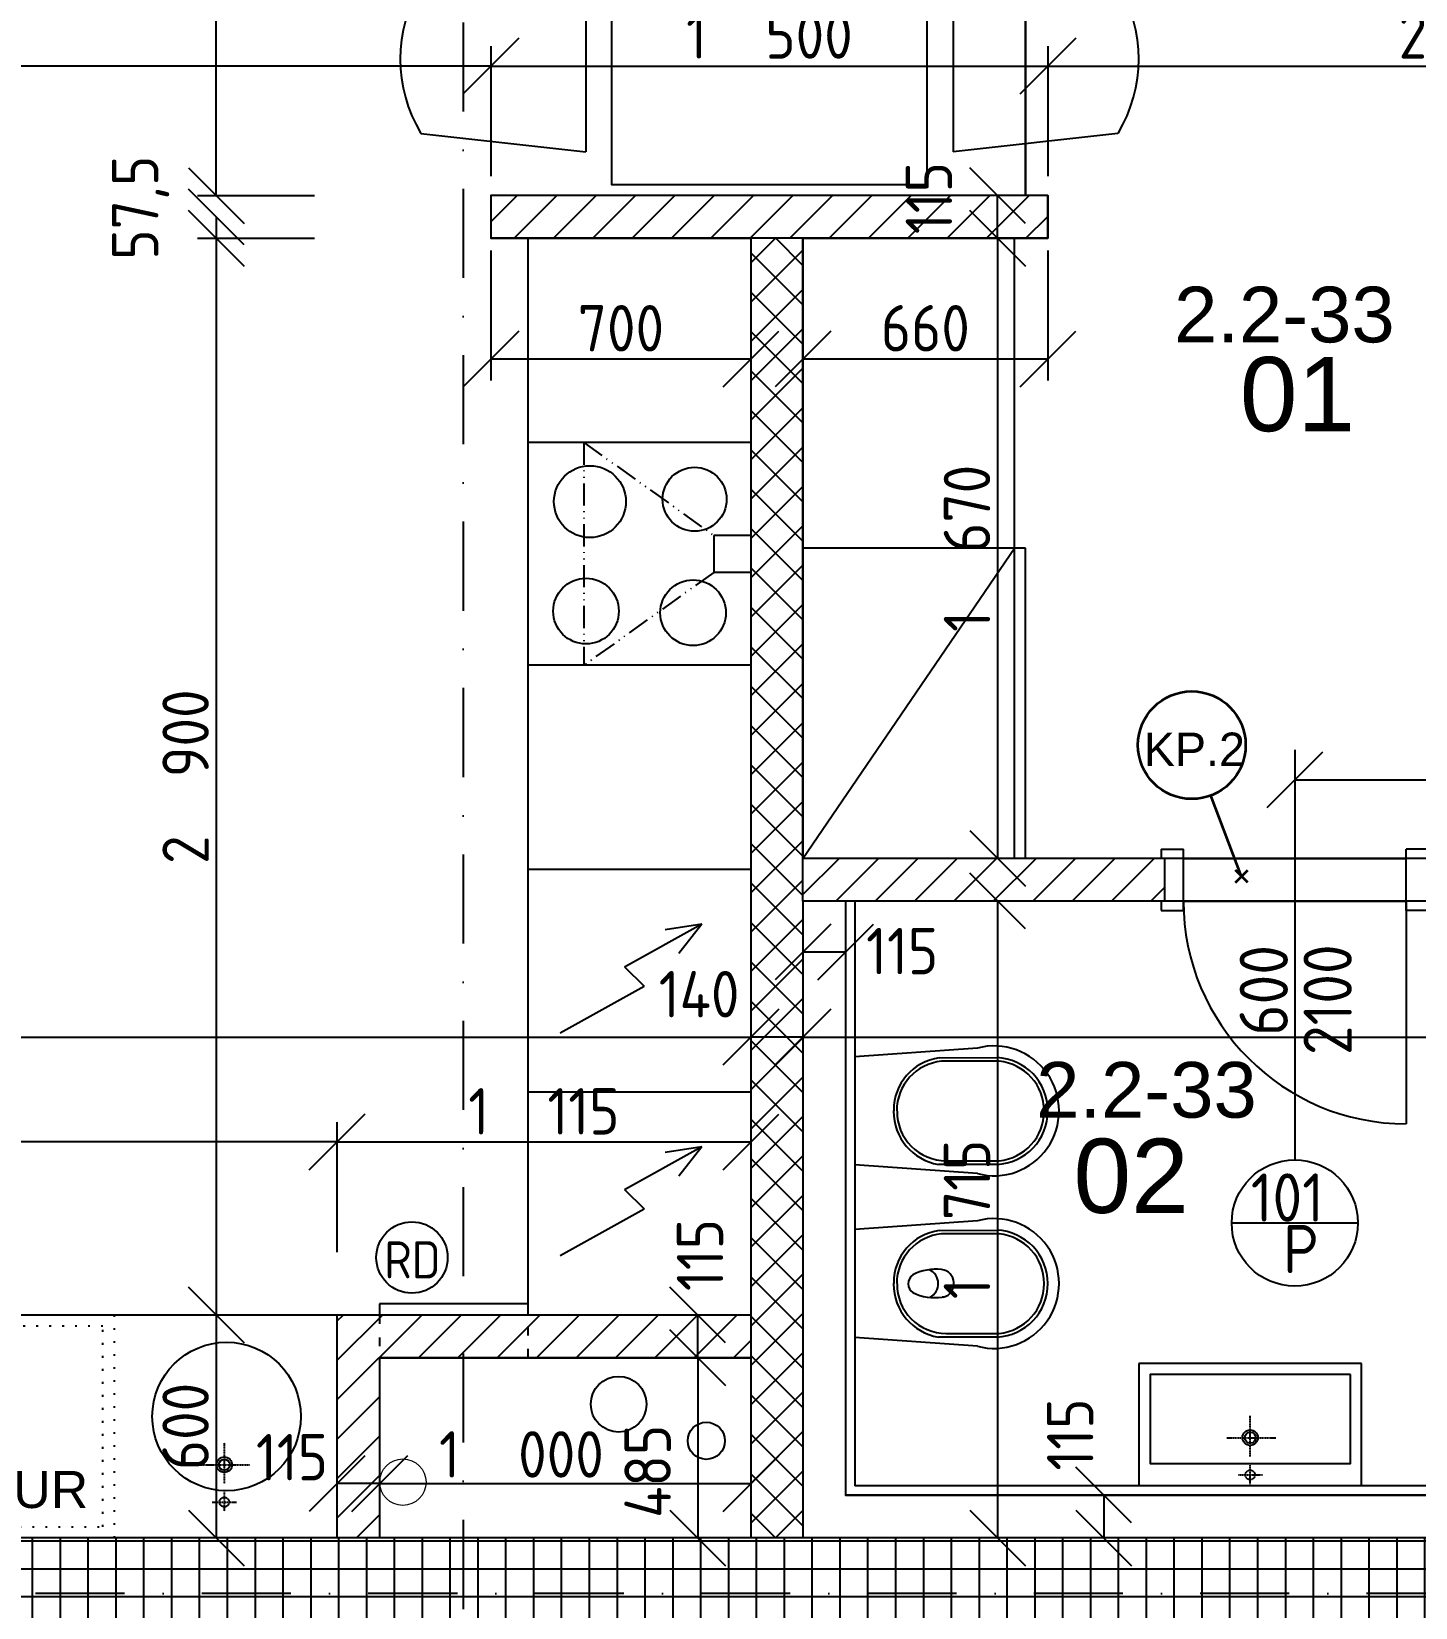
# Model space of a CAD drawing. Extents: x 4511820 to 5180432, y -1526536 to -944957.
# Drawn here: x 4984274 to 4988001, y -1245072 to -1240827 of the extents above; entities that cross this region are included whole.
import ezdxf

# ---------------------------------------------------------------- set-up
doc = ezdxf.new("R2010")
doc.units = 0
doc.header["$MEASUREMENT"] = 0
for name, pattern in [('ACAD_ISO03W100', [30, 12, -18]), ('ACAD_ISO07W100', [3.5, 0.5, -3]), ('ACAD_ISO12W100', [22, 12, -3, 0.5, -3, 0.5, -3]), ('BODKOCIARKOVANA_3', [5.6, 3, -1.3, 0, -1.3]), ('DASHED', [0.75, 0.5, -0.25])]:
    doc.linetypes.add(name, pattern=pattern)
doc.layers.get('0').update_dxf_attribs({"linetype": 'CONTINUOUS'})
doc.layers.get('Defpoints').update_dxf_attribs({"color": 61, "linetype": 'CONTINUOUS'})
for name, color, linetype in [('DVERE', 45, 'CONTINUOUS'), ('KÓTY', 4, 'CONTINUOUS'), ('MÚRY', 1, 'CONTINUOUS'), ('osi', 253, 'CONTINUOUS'), ('Plochy', 41, 'CONTINUOUS'), ('POPIS', 7, 'CONTINUOUS'), ('TENKÁ', 7, 'CONTINUOUS'), ('tzb', 153, 'CONTINUOUS'), ('ZARIADENIE', 47, 'CONTINUOUS'), ('ZARIADENIE1', 145, 'CONTINUOUS'), ('ZARIADOVACIE', 144, 'CONTINUOUS'), ('zz-vetr', 52, 'CONTINUOUS'), ('ŠRAFY', 82, 'CONTINUOUS')]:
    doc.layers.add(name, color=color, linetype=linetype)
doc.layers.add('preklady', color=74, linetype='CONTINUOUS', lineweight=35)
doc.layers.add('zz-kanal-splaskova', color=37, linetype='CONTINUOUS', lineweight=18)
doc.styles.add('ARIAL', font='arial.ttf')
doc.styles.add('STYLE1', font='isocp.shx')
doc.dimstyles.new('STANDARD-50', dxfattribs={"dimtxt": 125, "dimasz": 150, "dimexe": 10, "dimexo": 200, "dimgap": 20, "dimtad": 1, "dimdsep": 46, "dimlunit": 6, "dimtxsty": 'STYLE1', "dimblk1": 'OBLIQUE', "dimblk2": 'OBLIQUE', "dimsah": 1, "dimcen": 2.5, "dimse1": 1, "dimse2": 1, "dimadec": 0, "dimazin": 0, "dimtfac": 1, "dimtmove": 1, "dimatfit": 3, "dimldrblk": 'OBLIQUE', "dimfxl": 1, "dimtolj": 1, "dimtzin": 0, "dimarcsym": 0})
pattern_1 = [(45, (515270.5, 214751.965), (-53.0330086, 53.0330086), [])]

# ---------------------------------------------------------------- blocks, each defined once
blk = doc.blocks.new('JED STOL140-85')
at = {"layer": 'ZARIADENIE'}
for p, q in [((4444962.8, -1326820.6), (4444912.8, -1327264.7)), ((4445362.8, -1326820.6), (4445412.8, -1327264.7)), ((4445653.3, -1326820.6), (4445603.3, -1327264.7)), ((4446053.3, -1326820.6), (4446103.3, -1327264.7)), ((4445412.8, -1327264.7), (4444912.8, -1327264.7)), ((4445603.3, -1327264.7), (4446103.3, -1327264.7)), ((4444962.8, -1328698.1), (4444912.8, -1328253.9)), ((4445412.8, -1328253.9), (4444912.8, -1328253.9)), ((4445362.8, -1328698.1), (4445412.8, -1328253.9)), ((4445653.3, -1328698.1), (4445603.3, -1328253.9)), ((4445603.3, -1328253.9), (4446103.3, -1328253.9)), ((4446053.3, -1328698.1), (4446103.3, -1328253.9))]:
    blk.add_line(p, q, dxfattribs=at)
blk.add_lwpolyline([(4446225.2, -1327334.3), (4444825.2, -1327334.3), (4444825.2, -1328184.3), (4446225.2, -1328184.3)], close=True, dxfattribs=at)
for centre, start, end in [((4445162.8, -1327150.6), 58.7834, 121.2166), ((4445853.3, -1327150.6), 58.7834, 121.2166), ((4445162.8, -1328368.1), 238.7834, 301.2166), ((4445853.3, -1328368.1), 238.7834, 301.2166)]:
    blk.add_arc(centre, 385.9, start, end, dxfattribs=at)
blk = doc.blocks.new('_OBLIQUE')
at = {"color": 0, "linetype": 'ByBlock'}
blk.add_line((-0.5, -0.5), (0.5, 0.5), dxfattribs=at)
blk = doc.blocks.new('*D30707')
at = {"layer": 'Defpoints', "color": 0}
for p in [(4985511, -1241326.7), (4984771, -1241384.2), (4985511, -1241384.2)]:
    blk.add_point(p, dxfattribs=at)
at = {"layer": 'KÓTY', "color": 0, "lineweight": -2}
blk.add_line((4984771, -1241326.7), (4984771, -1241384.2), dxfattribs=at)
at = {"layer": 'KÓTY', "color": 0, "linetype": 'ByBlock', "lineweight": -2, "xscale": 150, "yscale": 150, "zscale": 150}
for p, rotation in [((4984771, -1241326.7), 90), ((4984771, -1241384.2), 270)]:
    blk.add_blockref('_OBLIQUE', p, dxfattribs=dict(at, rotation=rotation))
at = {"layer": 'KÓTY', "color": 0, "insert": (4984567.2, -1241301.9), "char_height": 125, "attachment_point": 5, "rotation": 90, "style": 'STYLE1'}
blk.add_mtext('\\A1;57,5', dxfattribs=at)
blk = doc.blocks.new('*D30708')
at = {"layer": 'Defpoints', "color": 0}
for p in [(4985511, -1241384.2), (4984771, -1244284.2), (4985096, -1244284.2)]:
    blk.add_point(p, dxfattribs=at)
at = {"layer": 'KÓTY', "color": 0, "lineweight": -2}
blk.add_line((4984771, -1241384.2), (4984771, -1244284.2), dxfattribs=at)
at = {"layer": 'KÓTY', "color": 0, "linetype": 'ByBlock', "lineweight": -2, "xscale": 150, "yscale": 150, "zscale": 150}
for p, rotation in [((4984771, -1241384.2), 90), ((4984771, -1244284.2), 270)]:
    blk.add_blockref('_OBLIQUE', p, dxfattribs=dict(at, rotation=rotation))
at = {"layer": 'KÓTY', "color": 0, "insert": (4984688.5, -1242834.2), "char_height": 125, "attachment_point": 5, "rotation": 90, "style": 'STYLE1'}
blk.add_mtext('\\A1;2ﾠ900', dxfattribs=at)
blk = doc.blocks.new('*D30709')
at = {"layer": 'Defpoints', "color": 0}
for p in [(4985096, -1244284.2), (4984771, -1244884.2), (4985054, -1244884.2)]:
    blk.add_point(p, dxfattribs=at)
at = {"layer": 'KÓTY', "color": 0, "lineweight": -2}
blk.add_line((4984771, -1244284.2), (4984771, -1244884.2), dxfattribs=at)
at = {"layer": 'KÓTY', "color": 0, "linetype": 'ByBlock', "lineweight": -2, "xscale": 150, "yscale": 150, "zscale": 150}
for p, rotation in [((4984771, -1244284.2), 90), ((4984771, -1244884.2), 270)]:
    blk.add_blockref('_OBLIQUE', p, dxfattribs=dict(at, rotation=rotation))
at = {"layer": 'KÓTY', "color": 0, "insert": (4984688.5, -1244584.2), "char_height": 125, "attachment_point": 5, "rotation": 90, "style": 'STYLE1'}
blk.add_mtext('\\A1;600', dxfattribs=at)
blk = doc.blocks.new('*D30766')
at = {"layer": 'Defpoints', "color": 0}
for p in [(4986351, -1243169.2), (4986351, -1244884.2), (4986875.5, -1244884.2)]:
    blk.add_point(p, dxfattribs=at)
at = {"layer": 'KÓTY', "color": 0, "lineweight": -2}
blk.add_line((4986875.5, -1243169.2), (4986875.5, -1244884.2), dxfattribs=at)
at = {"layer": 'KÓTY', "color": 0, "linetype": 'ByBlock', "lineweight": -2, "xscale": 150, "yscale": 150, "zscale": 150}
for p, rotation in [((4986875.5, -1243169.2), 90), ((4986875.5, -1244884.2), 270)]:
    blk.add_blockref('_OBLIQUE', p, dxfattribs=dict(at, rotation=rotation))
at = {"layer": 'KÓTY', "color": 0, "insert": (4986793, -1244026.7), "char_height": 125, "attachment_point": 5, "rotation": 90, "style": 'STYLE1'}
blk.add_mtext('\\A1;1ﾠ715', dxfattribs=at)
blk = doc.blocks.new('*D30767')
at = {"layer": 'Defpoints', "color": 0}
for p in [(4986351, -1241384.2), (4986351, -1243054.2), (4986875.5, -1243054.2)]:
    blk.add_point(p, dxfattribs=at)
at = {"layer": 'KÓTY', "color": 0, "lineweight": -2}
blk.add_line((4986875.5, -1241384.2), (4986875.5, -1243054.2), dxfattribs=at)
at = {"layer": 'KÓTY', "color": 0, "linetype": 'ByBlock', "lineweight": -2, "xscale": 150, "yscale": 150, "zscale": 150}
for p, rotation in [((4986875.5, -1241384.2), 90), ((4986875.5, -1243054.2), 270)]:
    blk.add_blockref('_OBLIQUE', p, dxfattribs=dict(at, rotation=rotation))
at = {"layer": 'KÓTY', "color": 0, "insert": (4986793, -1242219.2), "char_height": 125, "attachment_point": 5, "rotation": 90, "style": 'STYLE1'}
blk.add_mtext('\\A1;1ﾠ670', dxfattribs=at)
blk = doc.blocks.new('*D30768')
at = {"layer": 'Defpoints', "color": 0}
for p in [(4986875.5, -1241269.2), (4986875.5, -1241269.2), (4986875.5, -1241384.2)]:
    blk.add_point(p, dxfattribs=at)
at = {"layer": 'KÓTY', "color": 0, "lineweight": -2}
blk.add_line((4986875.5, -1241384.2), (4986875.5, -1241269.2), dxfattribs=at)
at = {"layer": 'KÓTY', "color": 0, "linetype": 'ByBlock', "lineweight": -2, "xscale": 150, "yscale": 150, "zscale": 150}
for p, rotation in [((4986875.5, -1241269.2), 90), ((4986875.5, -1241384.2), 270)]:
    blk.add_blockref('_OBLIQUE', p, dxfattribs=dict(at, rotation=rotation))
at = {"layer": 'KÓTY', "color": 0, "insert": (4986690.5, -1241276), "char_height": 125, "attachment_point": 5, "rotation": 90, "style": 'STYLE1'}
blk.add_mtext('\\A1;115', dxfattribs=at)
blk = doc.blocks.new('*D30769')
at = {"layer": 'Defpoints', "color": 0}
for p in [(4984771, -1238764.2), (4985511, -1238764.2), (4985511, -1241269.2)]:
    blk.add_point(p, dxfattribs=at)
at = {"layer": 'KÓTY', "color": 0, "lineweight": -2}
blk.add_line((4984771, -1241269.2), (4984771, -1238764.2), dxfattribs=at)
at = {"layer": 'KÓTY', "color": 0, "linetype": 'ByBlock', "lineweight": -2, "xscale": 150, "yscale": 150, "zscale": 150}
for p, rotation in [((4984771, -1238764.2), 90), ((4984771, -1241269.2), 270)]:
    blk.add_blockref('_OBLIQUE', p, dxfattribs=dict(at, rotation=rotation))
at = {"layer": 'KÓTY', "color": 0, "insert": (4984688.5, -1240016.7), "char_height": 125, "attachment_point": 5, "rotation": 90, "style": 'STYLE1'}
blk.add_mtext('\\A1;2ﾠ505', dxfattribs=at)
blk = doc.blocks.new('*D30770')
at = {"layer": 'Defpoints', "color": 0}
for p in [(4987011, -1240920.5), (4985511, -1241383.2), (4987011, -1241383.2)]:
    blk.add_point(p, dxfattribs=at)
at = {"layer": 'KÓTY', "color": 0, "lineweight": -2}
blk.add_line((4985511, -1240920.5), (4987011, -1240920.5), dxfattribs=at)
at = {"layer": 'KÓTY', "color": 0, "linetype": 'ByBlock', "lineweight": -2, "xscale": 150, "yscale": 150, "zscale": 150, "rotation": 180}
blk.add_blockref('_OBLIQUE', (4985511, -1240920.5), dxfattribs=at)
at = {"layer": 'KÓTY', "color": 0, "linetype": 'ByBlock', "lineweight": -2, "xscale": 150, "yscale": 150, "zscale": 150}
blk.add_blockref('_OBLIQUE', (4987011, -1240920.5), dxfattribs=at)
at = {"layer": 'KÓTY', "color": 0, "insert": (4986261, -1240838), "char_height": 125, "attachment_point": 5, "style": 'STYLE1'}
blk.add_mtext('\\A1;1ﾠ500', dxfattribs=at)
blk = doc.blocks.new('*D30771')
at = {"layer": 'Defpoints', "color": 0}
for p in [(4980951, -1240920.5), (4980951, -1241383.2), (4985511, -1241383.2)]:
    blk.add_point(p, dxfattribs=at)
at = {"layer": 'KÓTY', "color": 0, "lineweight": -2}
blk.add_line((4985511, -1240920.5), (4980951, -1240920.5), dxfattribs=at)
at = {"layer": 'KÓTY', "color": 0, "linetype": 'ByBlock', "lineweight": -2, "xscale": 150, "yscale": 150, "zscale": 150, "rotation": 180}
blk.add_blockref('_OBLIQUE', (4980951, -1240920.5), dxfattribs=at)
at = {"layer": 'KÓTY', "color": 0, "linetype": 'ByBlock', "lineweight": -2, "xscale": 150, "yscale": 150, "zscale": 150}
blk.add_blockref('_OBLIQUE', (4985511, -1240920.5), dxfattribs=at)
at = {"layer": 'KÓTY', "color": 0, "insert": (4983231, -1240838), "char_height": 125, "attachment_point": 5, "style": 'STYLE1'}
blk.add_mtext('\\A1;4ﾠ560', dxfattribs=at)
blk = doc.blocks.new('*D30773')
at = {"layer": 'Defpoints', "color": 0}
for p in [(4989371, -1240920.5), (4987011, -1241383.2), (4989371, -1241378.2)]:
    blk.add_point(p, dxfattribs=at)
at = {"layer": 'KÓTY', "color": 0, "lineweight": -2}
blk.add_line((4987011, -1240920.5), (4989371, -1240920.5), dxfattribs=at)
at = {"layer": 'KÓTY', "color": 0, "linetype": 'ByBlock', "lineweight": -2, "xscale": 150, "yscale": 150, "zscale": 150, "rotation": 180}
blk.add_blockref('_OBLIQUE', (4987011, -1240920.5), dxfattribs=at)
at = {"layer": 'KÓTY', "color": 0, "linetype": 'ByBlock', "lineweight": -2, "xscale": 150, "yscale": 150, "zscale": 150}
blk.add_blockref('_OBLIQUE', (4989371, -1240920.5), dxfattribs=at)
at = {"layer": 'KÓTY', "color": 0, "insert": (4988191, -1240838), "char_height": 125, "attachment_point": 5, "style": 'STYLE1'}
blk.add_mtext('\\A1;2ﾠ360', dxfattribs=at)
blk = doc.blocks.new('*D30776')
at = {"layer": 'Defpoints', "color": 0}
for p in [(4980951, -1243818), (4980951, -1244284.2), (4985096, -1244284.2)]:
    blk.add_point(p, dxfattribs=at)
at = {"layer": 'KÓTY', "color": 0, "lineweight": -2}
blk.add_line((4985096, -1243818), (4980951, -1243818), dxfattribs=at)
at = {"layer": 'KÓTY', "color": 0, "linetype": 'ByBlock', "lineweight": -2, "xscale": 150, "yscale": 150, "zscale": 150, "rotation": 180}
blk.add_blockref('_OBLIQUE', (4980951, -1243818), dxfattribs=at)
at = {"layer": 'KÓTY', "color": 0, "linetype": 'ByBlock', "lineweight": -2, "xscale": 150, "yscale": 150, "zscale": 150}
blk.add_blockref('_OBLIQUE', (4985096, -1243818), dxfattribs=at)
at = {"layer": 'KÓTY', "color": 0, "insert": (4983023.5, -1243735.5), "char_height": 125, "attachment_point": 5, "style": 'STYLE1'}
blk.add_mtext('\\A1;4ﾠ145', dxfattribs=at)
blk = doc.blocks.new('*D30777')
at = {"layer": 'Defpoints', "color": 0}
for p in [(4986211, -1243818), (4985096, -1244284.2), (4986211, -1244284.2)]:
    blk.add_point(p, dxfattribs=at)
at = {"layer": 'KÓTY', "color": 0, "lineweight": -2}
blk.add_line((4985096, -1243818), (4986211, -1243818), dxfattribs=at)
at = {"layer": 'KÓTY', "color": 0, "linetype": 'ByBlock', "lineweight": -2, "xscale": 150, "yscale": 150, "zscale": 150, "rotation": 180}
blk.add_blockref('_OBLIQUE', (4985096, -1243818), dxfattribs=at)
at = {"layer": 'KÓTY', "color": 0, "linetype": 'ByBlock', "lineweight": -2, "xscale": 150, "yscale": 150, "zscale": 150}
blk.add_blockref('_OBLIQUE', (4986211, -1243818), dxfattribs=at)
at = {"layer": 'KÓTY', "color": 0, "insert": (4985653.5, -1243735.5), "char_height": 125, "attachment_point": 5, "style": 'STYLE1'}
blk.add_mtext('\\A1;1ﾠ115', dxfattribs=at)
blk = doc.blocks.new('*D30778')
at = {"layer": 'Defpoints', "color": 0}
for p in [(4985211, -1244399.2), (4986211, -1244399.2), (4986211, -1244738)]:
    blk.add_point(p, dxfattribs=at)
at = {"layer": 'KÓTY', "color": 0, "lineweight": -2}
blk.add_line((4985211, -1244738), (4986211, -1244738), dxfattribs=at)
at = {"layer": 'KÓTY', "color": 0, "linetype": 'ByBlock', "lineweight": -2, "xscale": 150, "yscale": 150, "zscale": 150, "rotation": 180}
blk.add_blockref('_OBLIQUE', (4985211, -1244738), dxfattribs=at)
at = {"layer": 'KÓTY', "color": 0, "linetype": 'ByBlock', "lineweight": -2, "xscale": 150, "yscale": 150, "zscale": 150}
blk.add_blockref('_OBLIQUE', (4986211, -1244738), dxfattribs=at)
at = {"layer": 'KÓTY', "color": 0, "insert": (4985593, -1244659.5), "char_height": 125, "attachment_point": 5, "style": 'STYLE1'}
blk.add_mtext('\\A1;1ﾠ000', dxfattribs=at)
blk = doc.blocks.new('*D30779')
at = {"layer": 'Defpoints', "color": 0}
for p in [(4986211, -1244399.2), (4986068, -1244884.2), (4986211, -1244884.2)]:
    blk.add_point(p, dxfattribs=at)
at = {"layer": 'KÓTY', "color": 0, "lineweight": -2}
blk.add_line((4986068, -1244399.2), (4986068, -1244884.2), dxfattribs=at)
at = {"layer": 'KÓTY', "color": 0, "linetype": 'ByBlock', "lineweight": -2, "xscale": 150, "yscale": 150, "zscale": 150}
for p, rotation in [((4986068, -1244399.2), 90), ((4986068, -1244884.2), 270)]:
    blk.add_blockref('_OBLIQUE', p, dxfattribs=dict(at, rotation=rotation))
at = {"layer": 'KÓTY', "color": 0, "insert": (4985933, -1244705), "char_height": 125, "attachment_point": 5, "rotation": 90, "style": 'STYLE1'}
blk.add_mtext('\\A1;485', dxfattribs=at)
blk = doc.blocks.new('*D30780')
at = {"layer": 'Defpoints', "color": 0}
for p in [(4986068, -1244284.2), (4986068, -1244284.2), (4986068, -1244399.2)]:
    blk.add_point(p, dxfattribs=at)
at = {"layer": 'KÓTY', "color": 0, "lineweight": -2}
blk.add_line((4986068, -1244399.2), (4986068, -1244284.2), dxfattribs=at)
at = {"layer": 'KÓTY', "color": 0, "linetype": 'ByBlock', "lineweight": -2, "xscale": 150, "yscale": 150, "zscale": 150}
for p, rotation in [((4986068, -1244284.2), 90), ((4986068, -1244399.2), 270)]:
    blk.add_blockref('_OBLIQUE', p, dxfattribs=dict(at, rotation=rotation))
at = {"layer": 'KÓTY', "color": 0, "insert": (4986074, -1244122.5), "char_height": 125, "attachment_point": 5, "rotation": 90, "style": 'STYLE1'}
blk.add_mtext('\\A1;115', dxfattribs=at)
blk = doc.blocks.new('*D30781')
at = {"layer": 'Defpoints', "color": 0}
for p in [(4985096, -1244738), (4985096, -1244884.2), (4985211, -1244884.2)]:
    blk.add_point(p, dxfattribs=at)
at = {"layer": 'KÓTY', "color": 0, "lineweight": -2}
blk.add_line((4985211, -1244738), (4985096, -1244738), dxfattribs=at)
at = {"layer": 'KÓTY', "color": 0, "linetype": 'ByBlock', "lineweight": -2, "xscale": 150, "yscale": 150, "zscale": 150, "rotation": 180}
blk.add_blockref('_OBLIQUE', (4985096, -1244738), dxfattribs=at)
at = {"layer": 'KÓTY', "color": 0, "linetype": 'ByBlock', "lineweight": -2, "xscale": 150, "yscale": 150, "zscale": 150}
blk.add_blockref('_OBLIQUE', (4985211, -1244738), dxfattribs=at)
at = {"layer": 'KÓTY', "color": 0, "insert": (4984975, -1244667), "char_height": 125, "attachment_point": 5, "style": 'STYLE1'}
blk.add_mtext('\\A1;115', dxfattribs=at)
blk = doc.blocks.new('*D30790')
at = {"layer": 'Defpoints', "color": 0}
for p in [(4986211, -1243535.5), (4980951, -1244274.2), (4986211, -1244274.2)]:
    blk.add_point(p, dxfattribs=at)
at = {"layer": 'KÓTY', "color": 0, "lineweight": -2}
blk.add_line((4980951, -1243535.5), (4986211, -1243535.5), dxfattribs=at)
at = {"layer": 'KÓTY', "color": 0, "linetype": 'ByBlock', "lineweight": -2, "xscale": 150, "yscale": 150, "zscale": 150, "rotation": 180}
blk.add_blockref('_OBLIQUE', (4980951, -1243535.5), dxfattribs=at)
at = {"layer": 'KÓTY', "color": 0, "linetype": 'ByBlock', "lineweight": -2, "xscale": 150, "yscale": 150, "zscale": 150}
blk.add_blockref('_OBLIQUE', (4986211, -1243535.5), dxfattribs=at)
at = {"layer": 'KÓTY', "color": 0, "insert": (4983581, -1243453), "char_height": 125, "attachment_point": 5, "style": 'STYLE1'}
blk.add_mtext('\\A1;5ﾠ260', dxfattribs=at)
blk = doc.blocks.new('*D30791')
at = {"layer": 'Defpoints', "color": 0}
for p in [(4986351, -1243169.2), (4989371, -1243169.2), (4989371, -1243535.5)]:
    blk.add_point(p, dxfattribs=at)
at = {"layer": 'KÓTY', "color": 0, "lineweight": -2}
blk.add_line((4986351, -1243535.5), (4989371, -1243535.5), dxfattribs=at)
at = {"layer": 'KÓTY', "color": 0, "linetype": 'ByBlock', "lineweight": -2, "xscale": 150, "yscale": 150, "zscale": 150, "rotation": 180}
blk.add_blockref('_OBLIQUE', (4986351, -1243535.5), dxfattribs=at)
at = {"layer": 'KÓTY', "color": 0, "linetype": 'ByBlock', "lineweight": -2, "xscale": 150, "yscale": 150, "zscale": 150}
blk.add_blockref('_OBLIQUE', (4989371, -1243535.5), dxfattribs=at)
at = {"layer": 'KÓTY', "color": 0, "insert": (4988306.5, -1243454), "char_height": 125, "attachment_point": 5, "style": 'STYLE1'}
blk.add_mtext('\\A1;3ﾠ020', dxfattribs=at)
blk = doc.blocks.new('*D30792')
at = {"layer": 'Defpoints', "color": 0}
for p in [(4986211, -1243535.5), (4986211, -1243535.5), (4986351, -1243535.5)]:
    blk.add_point(p, dxfattribs=at)
at = {"layer": 'KÓTY', "color": 0, "lineweight": -2}
blk.add_line((4986351, -1243535.5), (4986211, -1243535.5), dxfattribs=at)
at = {"layer": 'KÓTY', "color": 0, "linetype": 'ByBlock', "lineweight": -2, "xscale": 150, "yscale": 150, "zscale": 150, "rotation": 180}
blk.add_blockref('_OBLIQUE', (4986211, -1243535.5), dxfattribs=at)
at = {"layer": 'KÓTY', "color": 0, "linetype": 'ByBlock', "lineweight": -2, "xscale": 150, "yscale": 150, "zscale": 150}
blk.add_blockref('_OBLIQUE', (4986351, -1243535.5), dxfattribs=at)
at = {"layer": 'KÓTY', "color": 0, "insert": (4986071.5, -1243420), "char_height": 125, "attachment_point": 5, "style": 'STYLE1'}
blk.add_mtext('\\A1;140', dxfattribs=at)
blk = doc.blocks.new('*D30793')
at = {"layer": 'Defpoints', "color": 0}
for p in [(4988094, -1244769.2), (4987161.5, -1244884.2), (4988094, -1244884.2)]:
    blk.add_point(p, dxfattribs=at)
at = {"layer": 'KÓTY', "color": 0, "lineweight": -2}
blk.add_line((4987161.5, -1244769.2), (4987161.5, -1244884.2), dxfattribs=at)
at = {"layer": 'KÓTY', "color": 0, "linetype": 'ByBlock', "lineweight": -2, "xscale": 150, "yscale": 150, "zscale": 150}
for p, rotation in [((4987161.5, -1244769.2), 90), ((4987161.5, -1244884.2), 270)]:
    blk.add_blockref('_OBLIQUE', p, dxfattribs=dict(at, rotation=rotation))
at = {"layer": 'KÓTY', "color": 0, "insert": (4987071, -1244606), "char_height": 125, "attachment_point": 5, "rotation": 90, "style": 'STYLE1'}
blk.add_mtext('\\A1;115', dxfattribs=at)
blk = doc.blocks.new('*D30797')
at = {"layer": 'Defpoints', "color": 0}
for p in [(4987887.5, -1238764.2), (4987887.5, -1243029.2), (4988179, -1243029.2)]:
    blk.add_point(p, dxfattribs=at)
at = {"layer": 'KÓTY', "color": 0, "lineweight": -2}
blk.add_line((4988179, -1238764.2), (4988179, -1243029.2), dxfattribs=at)
at = {"layer": 'KÓTY', "color": 0, "linetype": 'ByBlock', "lineweight": -2, "xscale": 150, "yscale": 150, "zscale": 150}
for p, rotation in [((4988179, -1238764.2), 90), ((4988179, -1243029.2), 270)]:
    blk.add_blockref('_OBLIQUE', p, dxfattribs=dict(at, rotation=rotation))
at = {"layer": 'KÓTY', "color": 0, "insert": (4988096.5, -1240896.7), "char_height": 125, "attachment_point": 5, "rotation": 90, "style": 'STYLE1'}
blk.add_mtext('\\A1;4ﾠ265', dxfattribs=at)
blk = doc.blocks.new('*D30799')
at = {"layer": 'Defpoints', "color": 0}
for p in [(4987676, -1242761.6), (4989371, -1242761.6), (4989371, -1242843)]:
    blk.add_point(p, dxfattribs=at)
at = {"layer": 'KÓTY', "color": 0, "lineweight": -2}
blk.add_line((4987676, -1242843), (4989371, -1242843), dxfattribs=at)
at = {"layer": 'KÓTY', "color": 0, "linetype": 'ByBlock', "lineweight": -2, "xscale": 150, "yscale": 150, "zscale": 150, "rotation": 180}
blk.add_blockref('_OBLIQUE', (4987676, -1242843), dxfattribs=at)
at = {"layer": 'KÓTY', "color": 0, "linetype": 'ByBlock', "lineweight": -2, "xscale": 150, "yscale": 150, "zscale": 150}
blk.add_blockref('_OBLIQUE', (4989371, -1242843), dxfattribs=at)
at = {"layer": 'KÓTY', "color": 0, "insert": (4988523.5, -1242760.5), "char_height": 125, "attachment_point": 5, "style": 'STYLE1'}
blk.add_mtext('\\A1;1ﾠ695', dxfattribs=at)
blk = doc.blocks.new('*D30800')
at = {"layer": 'Defpoints', "color": 0}
for p in [(4986351, -1243147), (4986466, -1243169.2), (4986466, -1243306)]:
    blk.add_point(p, dxfattribs=at)
at = {"layer": 'KÓTY', "color": 0, "lineweight": -2}
blk.add_line((4986351, -1243306), (4986466, -1243306), dxfattribs=at)
at = {"layer": 'KÓTY', "color": 0, "linetype": 'ByBlock', "lineweight": -2, "xscale": 150, "yscale": 150, "zscale": 150, "rotation": 180}
blk.add_blockref('_OBLIQUE', (4986351, -1243306), dxfattribs=at)
at = {"layer": 'KÓTY', "color": 0, "linetype": 'ByBlock', "lineweight": -2, "xscale": 150, "yscale": 150, "zscale": 150}
blk.add_blockref('_OBLIQUE', (4986466, -1243306), dxfattribs=at)
at = {"layer": 'KÓTY', "color": 0, "insert": (4986618.5, -1243304), "char_height": 125, "attachment_point": 5, "style": 'STYLE1'}
blk.add_mtext('\\A1;115', dxfattribs=at)
blk = doc.blocks.new('*D31034')
at = {"layer": 'Defpoints', "color": 0}
for p in [(4985511, -1241384.2), (4986211, -1241384.2), (4986211, -1241709)]:
    blk.add_point(p, dxfattribs=at)
at = {"layer": 'KÓTY', "color": 0, "lineweight": -2}
blk.add_line((4985511, -1241709), (4986211, -1241709), dxfattribs=at)
at = {"layer": 'KÓTY', "color": 0, "linetype": 'ByBlock', "lineweight": -2, "xscale": 150, "yscale": 150, "zscale": 150, "rotation": 180}
blk.add_blockref('_OBLIQUE', (4985511, -1241709), dxfattribs=at)
at = {"layer": 'KÓTY', "color": 0, "linetype": 'ByBlock', "lineweight": -2, "xscale": 150, "yscale": 150, "zscale": 150}
blk.add_blockref('_OBLIQUE', (4986211, -1241709), dxfattribs=at)
at = {"layer": 'KÓTY', "color": 0, "insert": (4985861, -1241626.5), "char_height": 125, "attachment_point": 5, "style": 'STYLE1'}
blk.add_mtext('\\A1;700', dxfattribs=at)
blk = doc.blocks.new('*D31035')
at = {"layer": 'Defpoints', "color": 0}
for p in [(4986351, -1241384.2), (4987011, -1241384.2), (4987011, -1241709)]:
    blk.add_point(p, dxfattribs=at)
at = {"layer": 'KÓTY', "color": 0, "lineweight": -2}
blk.add_line((4986351, -1241709), (4987011, -1241709), dxfattribs=at)
at = {"layer": 'KÓTY', "color": 0, "linetype": 'ByBlock', "lineweight": -2, "xscale": 150, "yscale": 150, "zscale": 150, "rotation": 180}
blk.add_blockref('_OBLIQUE', (4986351, -1241709), dxfattribs=at)
at = {"layer": 'KÓTY', "color": 0, "linetype": 'ByBlock', "lineweight": -2, "xscale": 150, "yscale": 150, "zscale": 150}
blk.add_blockref('_OBLIQUE', (4987011, -1241709), dxfattribs=at)
at = {"layer": 'KÓTY', "color": 0, "insert": (4986681, -1241626.5), "char_height": 125, "attachment_point": 5, "style": 'STYLE1'}
blk.add_mtext('\\A1;660', dxfattribs=at)

msp = doc.modelspace()

# ---------------------------------------------------------------- hatches: boundary and pattern name
at = {"layer": 'ŠRAFY', "ltscale": 0.25}
h = msp.add_hatch(dxfattribs=at)
h.set_pattern_fill('ANSI31', color=256, scale=600, style=0)
h.set_pattern_definition(pattern_1)
h.paths.add_polyline_path([(4986211, -1241384.226), (4986351, -1241384.226), (4987011, -1241384.226), (4987011, -1241269.226), (4985511, -1241269.226), (4985511, -1241384.226)])
h = msp.add_hatch(dxfattribs=at)
h.set_pattern_fill('ANSI37', color=256, scale=600, style=0)
h.set_pattern_definition([(45, (-3027222.4, 367531.64), (-53.0330086, 53.0330086), []), (135, (-3027222.4, 367531.64), (-53.0330086, -53.0330086), [])])
h.paths.add_polyline_path([(4986351, -1244884.226), (4986211, -1244884.226), (4986211, -1244484.226), (4986211, -1244399.226), (4986211, -1244284.226), (4986211, -1243684.226), (4986211, -1243084.226), (4986211, -1242534.226), (4986211, -1242284.226), (4986211, -1242184.226), (4986211, -1241934.226), (4986211, -1241384.226), (4986351, -1241384.226), (4986351, -1243054.226), (4986351, -1243169.226)])
h = msp.add_hatch(dxfattribs=at)
h.set_pattern_fill('ANSI37', color=256, scale=600, angle=45)
h.set_pattern_definition([(90, (-3307273.674, 579782.7), (-75, 1e-14), []), (180, (-3307273.674, 579782.7), (-1e-14, -75), [])])
h.paths.add_polyline_path([(4989371, -1243169.226), (4989371, -1244744.226), (4989371, -1244769.226), (4989371, -1244884.226), (4986351, -1244884.226), (4986211, -1244884.226), (4985211, -1244884.226), (4985096, -1244884.226), (4984496, -1244884.226), (4983896, -1244884.226), (4982496, -1244884.226), (4980951, -1244884.226), (4980951, -1245184.226), (4985096, -1245184.226), (4985211, -1245184.226), (4986211, -1245184.226), (4986326, -1245184.226), (4986351, -1245184.226), (4986456, -1245184.226), (4989346, -1245184.226), (4989371, -1245184.226), (4989371, -1245299.226), (4989371, -1247044.226), (4989371, -1247069.226), (4989371, -1247184.226), (4989371, -1247234.226), (4989371, -1247834.226), (4989556, -1247834.226), (4989671, -1247834.226), (4989671, -1247534.226), (4989671, -1242534.226), (4989671, -1242234.226), (4989536, -1242234.226), (4989371, -1242234.226), (4989371, -1243054.226)])
h = msp.add_hatch(dxfattribs=at)
h.set_pattern_fill('ANSI31', color=256, scale=600, style=0)
h.set_pattern_definition(pattern_1)
h.paths.add_polyline_path([(4987316, -1243169.226), (4987326, -1243169.226), (4987326, -1243054.226), (4987316, -1243054.226), (4986351, -1243054.226), (4986351, -1243169.226), (4986466, -1243169.226), (4986491, -1243169.226)])
h = msp.add_hatch(dxfattribs=at)
h.set_pattern_fill('ANSI31', color=256, scale=600, style=0)
h.set_pattern_definition(pattern_1)
h.paths.add_polyline_path([(4985211, -1244884.226), (4985211, -1244399.226), (4986211, -1244399.226), (4986211, -1244284.226), (4985611, -1244284.226), (4985096, -1244284.226), (4985096, -1244884.226)])

# ---------------------------------------------------------------- linework, layer by layer
at = {"layer": 'DVERE', "ltscale": 0.25}
for p, q in [((4987676, -1242761.57), (4987676, -1243866.226)), ((4987316, -1243029.226), (4987376, -1243029.226)), ((4987316, -1243029.226), (4987316, -1243054.226)), ((4987376, -1243194.226), (4987376, -1243029.226)), ((4987976, -1243194.226), (4987976, -1243029.226)), ((4988036, -1243029.226), (4987976, -1243029.226)), ((4987376, -1243054.226), (4987976, -1243054.226)), ((4987316, -1243169.226), (4987316, -1243194.226)), ((4987376, -1243169.226), (4987976, -1243169.226)), ((4987976, -1243169.226), (4987976, -1243769.226)), ((4987316, -1243194.226), (4987376, -1243194.226)), ((4988036, -1243194.226), (4987976, -1243194.226)), ((4987506, -1244036.226), (4987846, -1244036.226))]:
    msp.add_line(p, q, dxfattribs=at)
msp.add_circle((4987676, -1244036.226), 170, dxfattribs=at)
msp.add_arc((4987976, -1243169.226), 600, 180, 270, dxfattribs=at)
at = {"layer": 'KÓTY', "ltscale": 0.25}
for p, q in [((4985511, -1240867.132), (4985511, -1241217.132)), ((4985511, -1240867.132), (4985511, -1241217.132)), ((4987011, -1240867.132), (4987011, -1241217.132)), ((4985511, -1241417.132), (4985511, -1241767.132)), ((4987011, -1241417.132), (4987011, -1241767.132)), ((4985096, -1243764.632), (4985096, -1244114.632)), ((4985096, -1243764.632), (4985096, -1244114.632))]:
    msp.add_line(p, q, dxfattribs=at)
at = {"layer": 'KÓTY'}
for p, q in [((4984720.5, -1241269.226), (4985035.5, -1241269.226)), ((4984720.5, -1241384.226), (4985035.5, -1241384.226))]:
    msp.add_line(p, q, dxfattribs=at)
at = {"layer": 'MÚRY'}
for p, q in [((4985511, -1241269.226), (4985511, -1241384.226)), ((4987011, -1241269.226), (4987011, -1241384.226)), ((4987326, -1243054.226), (4986351, -1243054.226)), ((4987326, -1243169.226), (4986351, -1243169.226)), ((4985096, -1244884.226), (4980951, -1244884.226))]:
    msp.add_line(p, q, dxfattribs=at)
at = {"layer": 'MÚRY', "ltscale": 0.25}
for p, q in [((4987011, -1241269.226), (4985511, -1241269.226)), ((4986211, -1241384.226), (4985511, -1241384.226)), ((4986211, -1241384.226), (4986211, -1244284.226)), ((4986351, -1241384.226), (4986351, -1243054.226)), ((4987011, -1241384.226), (4986351, -1241384.226)), ((4987326, -1243169.226), (4987326, -1243054.226)), ((4986351, -1243169.226), (4986351, -1244884.226)), ((4985096, -1244284.226), (4985096, -1244884.226)), ((4986211, -1244284.226), (4985096, -1244284.226)), ((4985211, -1244399.226), (4986211, -1244399.226)), ((4985211, -1244399.226), (4986211, -1244399.226)), ((4985211, -1244399.226), (4985211, -1244884.226)), ((4986211, -1244399.226), (4985211, -1244399.226)), ((4986211, -1244399.226), (4986211, -1244884.226)), ((4986211, -1244484.226), (4986211, -1244884.226)), ((4986211, -1244884.226), (4985211, -1244884.226)), ((4989371, -1244884.226), (4986351, -1244884.226))]:
    msp.add_line(p, q, dxfattribs=at)
at = {"layer": 'osi', "linetype": 'BODKOCIARKOVANA_3', "ltscale": 80}
for p, q in [((4985436, -1223327.035), (4985436, -1260844.226)), ((5041881, -1245034.226), (4978211, -1245034.226))]:
    msp.add_line(p, q, dxfattribs=at)
at = {"layer": 'Plochy', "ltscale": 0.25}
msp.add_line((4986521, -1241269.226), (4985671, -1241269.226), dxfattribs=at)
at = {"layer": 'Plochy'}
for points in [[(4980951, -1238764.226), (4986951, -1238764.226), (4986951, -1241269.226), (4985511, -1241269.226), (4985511, -1241384.226), (4986211, -1241384.226), (4986211, -1244284.226), (4985096, -1244284.226), (4985096, -1244884.226), (4980951, -1244884.226)], [(4986351, -1243054.226), (4986351, -1241384.226), (4987011, -1241384.226), (4987011, -1241269.226), (4986951, -1241269.226), (4986951, -1238764.226), (4988711, -1238764.226), (4988711, -1240484.226), (4989371, -1240484.226), (4989371, -1243054.226)], [(4989371, -1243169.226), (4986466, -1243169.226), (4986466, -1244769.226), (4989371, -1244769.226)]]:
    msp.add_lwpolyline(points, close=True, dxfattribs=at)
at = {"layer": 'preklady'}
for p, q in [((4987532.499, -1243103.034), (4987449.857, -1242884.827)), ((4987515.882, -1243119.651), (4987549.116, -1243086.417)), ((4987549.117, -1243119.652), (4987515.883, -1243086.418))]:
    msp.add_line(p, q, dxfattribs=at)
at = {"layer": 'preklady', "ltscale": 0.25}
msp.add_circle((4987398.5, -1242749.226), 145, dxfattribs=at)
at = {"layer": 'TENKÁ', "linetype": 'ACAD_ISO07W100', "ltscale": 10}
msp.add_line((4986951, -1238764.226), (4986951, -1241269.226), dxfattribs=at)
at = {"layer": 'TENKÁ'}
for p, q in [((4986351, -1241384.226), (4986211, -1241384.226)), ((4986351, -1243169.226), (4986351, -1243054.226)), ((4986211, -1244284.226), (4986211, -1244399.226)), ((4985211, -1244884.226), (4985096, -1244884.226)), ((4986351, -1244884.226), (4986211, -1244884.226))]:
    msp.add_line(p, q, dxfattribs=at)
at = {"layer": 'TENKÁ', "ltscale": 0.25}
for p, q in [((4986466, -1243169.226), (4986466, -1244769.226)), ((4986491, -1243169.226), (4986491, -1244744.226)), ((4989371, -1244744.226), (4986491, -1244744.226)), ((4989371, -1244769.226), (4986466, -1244769.226))]:
    msp.add_line(p, q, dxfattribs=at)
at = {"layer": 'tzb'}
for p, q in [((4985611, -1244254.226), (4985211, -1244254.226)), ((4985211, -1244254.226), (4985211, -1244284.226)), ((4985611, -1244284.226), (4985611, -1244254.226))]:
    msp.add_line(p, q, dxfattribs=at)
at = {"layer": 'tzb', "linetype": 'ACAD_ISO03W100', "ltscale": 2}
for p, q in [((4985211, -1244284.226), (4985211, -1244399.226)), ((4985611, -1244399.226), (4985611, -1244284.226))]:
    msp.add_line(p, q, dxfattribs=at)
at = {"layer": 'tzb'}
msp.add_circle((4985298.169, -1244129.18), 96, dxfattribs=at)
at = {"layer": 'ZARIADENIE'}
for p, q in [((4986921, -1243054.226), (4986921, -1241384.226)), ((4986351, -1243054.226), (4986921, -1242219.226)), ((4986951, -1242219.226), (4986351, -1242219.226)), ((4986951, -1243054.226), (4986951, -1242219.226))]:
    msp.add_line(p, q, dxfattribs=at)
at = {"layer": 'ZARIADENIE1', "color": 8, "ltscale": 0.25}
for p, q in [((4985611, -1244284.226), (4985611, -1241384.226)), ((4986211, -1241934.226), (4985611, -1241934.226)), ((4986211, -1241934.226), (4985611, -1241934.226)), ((4986111, -1242184.226), (4986111, -1242284.226)), ((4986211, -1242184.226), (4986111, -1242184.226)), ((4986211, -1242284.226), (4986111, -1242284.226)), ((4986211, -1242534.226), (4985611, -1242534.226)), ((4986211, -1242534.226), (4985611, -1242534.226)), ((4986211, -1243084.226), (4985611, -1243084.226)), ((4986211, -1243684.226), (4985611, -1243684.226)), ((4985096, -1244284.226), (4982496, -1244284.226))]:
    msp.add_line(p, q, dxfattribs=at)
at = {"layer": 'ZARIADENIE1', "color": 8, "linetype": 'ACAD_ISO12W100', "ltscale": 5}
for p, q in [((4985761, -1241934.226), (4986111, -1242184.226)), ((4985761, -1241934.226), (4985761, -1242534.226)), ((4986111, -1242284.226), (4985761, -1242534.226))]:
    msp.add_line(p, q, dxfattribs=at)
at = {"layer": 'ZARIADENIE1', "color": 8}
for p, q in [((4985870.943, -1243346.318), (4986078.918, -1243230.602)), ((4985979.956, -1243245.586), (4986078.918, -1243230.602)), ((4986017.297, -1243309.474), (4986078.918, -1243230.602)), ((4985870.943, -1243346.318), (4985923.814, -1243398.151)), ((4985697.488, -1243524.078), (4985923.814, -1243398.151)), ((4985870.943, -1243946.318), (4986078.918, -1243830.602)), ((4985979.956, -1243845.586), (4986078.918, -1243830.602)), ((4986017.297, -1243909.474), (4986078.918, -1243830.602)), ((4985870.943, -1243946.318), (4985923.814, -1243998.151)), ((4985697.488, -1244124.078), (4985923.814, -1243998.151))]:
    msp.add_line(p, q, dxfattribs=at)
at = {"layer": 'ZARIADENIE1', "color": 8, "linetype": 'ACAD_ISO07W100', "ltscale": 10}
msp.add_line((4984496, -1244284.226), (4984496, -1244884.226), dxfattribs=at)
at = {"layer": 'ZARIADENIE1', "color": 8, "linetype": 'DASHED'}
for p, q in [((4984793.027, -1244738.122), (4984793.027, -1244628.577)), ((4984730.039, -1244687.457), (4984861.493, -1244687.457)), ((4984760.164, -1244787.88), (4984825.891, -1244787.88)), ((4984793.027, -1244812.527), (4984793.027, -1244760.494))]:
    msp.add_line(p, q, dxfattribs=at)
at = {"layer": 'ZARIADENIE1', "color": 8, "linetype": 'ACAD_ISO07W100', "ltscale": 10}
msp.add_lwpolyline([(4984466, -1244854.226), (4984466, -1244314.226), (4983926, -1244314.226), (4983926, -1244854.226)], close=True, dxfattribs=at)
at = {"layer": 'ZARIADENIE1', "color": 8, "ltscale": 0.25}
for centre, radius in [((4985777.446, -1242093.423), 96.805), ((4986059.443, -1242087.102), 86.283), ((4985766.924, -1242388.382), 88.387), ((4986055.235, -1242392.777), 88.387), ((4984798.876, -1244557.314), 200)]:
    msp.add_circle(centre, radius, dxfattribs=at)
at = {"layer": 'ZARIADENIE1', "color": 8, "linetype": 'Continuous'}
for centre, radius in [((4984792.754, -1244687.19), 20.877), ((4984793.027, -1244687.457), 14.781)]:
    msp.add_circle(centre, radius, dxfattribs=at)
at = {"layer": 'ZARIADENIE1', "color": 8, "linetype": 'DASHED'}
msp.add_circle((4984792.714, -1244787.88), 12.931, dxfattribs=at)
at = {"layer": 'ZARIADOVACIE'}
for p, q in [((4986820.998, -1243565.413), (4986491, -1243588.489)), ((4986718.134, -1243591.682), (4986873.29, -1243590.556)), ((4986879.464, -1243600.58), (4986724.803, -1243600.58)), ((4986820.999, -1243903.04), (4986491, -1243879.964)), ((4986873.29, -1243878.444), (4986715.881, -1243878.444)), ((4986736.642, -1243868.59), (4986879.464, -1243868.59)), ((4986820.998, -1244030.401), (4986491, -1244053.476)), ((4986718.134, -1244056.669), (4986873.29, -1244055.543)), ((4986879.464, -1244065.567), (4986724.803, -1244065.567)), ((4986820.999, -1244368.027), (4986491, -1244344.951)), ((4986873.29, -1244343.432), (4986715.881, -1244343.432)), ((4986736.642, -1244333.577), (4986879.464, -1244333.577))]:
    msp.add_line(p, q, dxfattribs=at)
at = {"layer": 'ZARIADOVACIE', "linetype": 'Continuous'}
for p, q in [((4986595.88, -1243732.528), (4986595.316, -1243735.345)), ((4986603.968, -1243734.226), (4986604.79, -1243735.122)), ((4986595.88, -1244197.515), (4986595.316, -1244200.332)), ((4986603.968, -1244199.214), (4986604.79, -1244200.11)), ((4986729.998, -1244235.778), (4986726.288, -1244235.94)), ((4986729.998, -1244235.778), (4986726.288, -1244235.94))]:
    msp.add_line(p, q, dxfattribs=at)
at = {"layer": 'ZARIADOVACIE', "ltscale": 0.25}
for p, q in [((4987856, -1244414.226), (4987256, -1244414.226)), ((4987256, -1244414.226), (4987256, -1244744.226)), ((4987856, -1244744.226), (4987856, -1244414.226))]:
    msp.add_line(p, q, dxfattribs=at)
at = {"layer": 'ZARIADOVACIE', "linetype": 'DASHED'}
for p, q in [((4987556, -1244665.119), (4987556, -1244555.575)), ((4987493.012, -1244614.455), (4987624.465, -1244614.455)), ((4987556, -1244739.525), (4987556, -1244687.491)), ((4987523.137, -1244714.878), (4987588.863, -1244714.878))]:
    msp.add_line(p, q, dxfattribs=at)
at = {"layer": 'ZARIADOVACIE', "ltscale": 0.25}
msp.add_lwpolyline([(4987826, -1244444.226), (4987286, -1244444.226), (4987286, -1244684.226), (4987826, -1244684.226)], close=True, dxfattribs=at)
at = {"layer": 'ZARIADOVACIE', "linetype": 'Continuous'}
for centre, radius in [((4987555.727, -1244614.188), 20.877), ((4987556, -1244614.455), 14.781)]:
    msp.add_circle(centre, radius, dxfattribs=at)
at = {"layer": 'ZARIADOVACIE', "linetype": 'DASHED'}
msp.add_circle((4987555.686, -1244714.878), 12.931, dxfattribs=at)
at = {"layer": 'ZARIADOVACIE', "linetype": 'Continuous'}
for centre, radius, start, end in [((4986866.232, -1243734.227), 174.768, 255.000166, 105.000097), ((4986736.58, -1243731.175), 140.707, 97.532963, 180.550993), ((4986737.265, -1243733.296), 133.3, 95.364578, 180.399907), ((4986866.916, -1243734.5), 144.085, 272.535471, 87.464529), ((4986866.356, -1243734.585), 134.645, 275.586614, 84.413386), ((4986740.144, -1243735.663), 144.828, 179.874094, 260.355814), ((4986736.663, -1243736.707), 131.883, 179.311779, 269.990871), ((4986866.232, -1244199.214), 174.768, 255.000166, 105.000097), ((4986736.58, -1244196.162), 140.707, 97.532963, 180.550993), ((4986737.265, -1244198.283), 133.3, 95.364578, 180.399907), ((4986866.916, -1244199.487), 144.085, 272.535471, 87.464529), ((4986866.356, -1244199.572), 134.645, 275.586614, 84.413386), ((4986664.708, -1244199.709), 29.701, 126.344037, 234.266205), ((4986708.917, -1244294.988), 134.275, 83.23165, 117.408649), ((4986674.597, -1244199.782), 41.261, 296.767028, 66.409044), ((4986720.312, -1244199.214), 37.825, 284.836199, 83.274318), ((4986740.144, -1244200.65), 144.828, 179.874094, 260.355814), ((4986736.663, -1244201.694), 131.883, 179.311779, 269.990871), ((4986706.908, -1244099.1), 138.205, 244.477977, 278.060779)]:
    msp.add_arc(centre, radius, start, end, dxfattribs=at)
at = {"layer": 'zz-kanal-splaskova'}
msp.add_circle((4985273.5, -1244734.226), 62.5, dxfattribs=at)
at = {"layer": 'zz-vetr'}
for centre, radius in [((4985854.832, -1244524.226), 75.006), ((4986091, -1244622.759), 50)]:
    msp.add_circle(centre, radius, dxfattribs=at)

# ---------------------------------------------------------------- block references
at = {"layer": 'ZARIADENIE', "rotation": 90}
msp.add_blockref('JED STOL140-85', (3658501.662, -5686064.394), dxfattribs=at)

# ---------------------------------------------------------------- texts
at = {"layer": 'DVERE', "style": 'STYLE1'}
for s, p in [('101', (4987557.47, -1244032.726)), ('P', (4987644.47, -1244171.363))]:
    msp.add_text(s, height=130, dxfattribs=at).set_placement(p)
at = {"layer": 'POPIS', "lineweight": 40, "ltscale": 0.25, "style": 'ARIAL'}
for s, height, p in [('2.2-33', 150, (4987350.911, -1241664.614)), ('01', 200, (4987527.811, -1241903.805)), ('2.2-33', 150, (4986979.411, -1243752.614)), ('02', 200, (4987079.829, -1244009.114))]:
    msp.add_text(s, height=height, dxfattribs=at).set_placement(p)
at = {"layer": 'preklady', "linetype": 'Continuous', "lineweight": 20, "style": 'ARIAL'}
msp.add_text('KP.2', height=90, dxfattribs=at).set_placement((4987269.236, -1242805.483))
at = {"layer": 'TENKÁ', "linetype": 'Continuous', "style": 'STYLE1'}
for s, p in [('600', (4987657.417, -1243532.141)), ('2100', (4987829.524, -1243583.915))]:
    msp.add_text(s, height=130, rotation=90, dxfattribs=at).set_placement(p)
at = {"layer": 'tzb', "style": 'STYLE1'}
msp.add_text('RD', height=100, dxfattribs=at).set_placement((4985223.541, -1244185.379))
at = {"layer": 'ZARIADENIE1', "color": 8, "ltscale": 0.25, "style": 'ARIAL'}
msp.add_text('UR', height=100, dxfattribs=at).set_placement((4984224.429, -1244803.834))

# ---------------------------------------------------------------- dimensions: what is measured, and where the dimension line sits
at = {"layer": 'KÓTY'}
for base, p1, p2, picture, middle in [((4984771, -1238764.226), (4985511, -1241269.226), (4985511, -1238764.226), '*D30769', (4984688.457, -1240016.726)), ((4988179, -1243029.226), (4987887.5, -1238764.226), (4987887.5, -1243029.226), '*D30797', (4988096.457, -1240896.726)), ((4984771, -1241384.226), (4985511, -1241326.726), (4985511, -1241384.226), '*D30707', (4984567.25, -1241301.914)), ((4986875.5, -1241269.226), (4986875.5, -1241384.226), (4986875.5, -1241269.226), '*D30768', (4986690.5, -1241275.976)), ((4984771, -1244284.226), (4985511, -1241384.226), (4985096, -1244284.226), '*D30708', (4984688.457, -1242834.226)), ((4986875.5, -1243054.226), (4986351, -1241384.226), (4986351, -1243054.226), '*D30767', (4986792.957, -1242219.226)), ((4986875.5, -1244884.226), (4986351, -1243169.226), (4986351, -1244884.226), '*D30766', (4986792.957, -1244026.726)), ((4984771, -1244884.226), (4985096, -1244284.226), (4985054, -1244884.226), '*D30709', (4984688.5, -1244584.226))]:
    dim = msp.add_linear_dim(base=base, p1=p1, p2=p2, angle=90, dimstyle='STANDARD-50', dxfattribs=at)
    dim.commit()
    dim.dimension.update_dxf_attribs({"geometry": picture, "text_midpoint": middle})
for base, p1, p2, picture, middle in [((4980951, -1240920.535), (4985511, -1241383.226), (4980951, -1241383.226), '*D30771', (4983231, -1240837.992)), ((4987011, -1240920.535), (4985511, -1241383.226), (4987011, -1241383.226), '*D30770', (4986261, -1240837.992)), ((4989371, -1240920.535), (4987011, -1241383.226), (4989371, -1241378.226), '*D30773', (4988191, -1240837.992)), ((4986211, -1241709.035), (4985511, -1241384.226), (4986211, -1241384.226), '*D31034', (4985861, -1241626.535)), ((4987011, -1241709.035), (4986351, -1241384.226), (4987011, -1241384.226), '*D31035', (4986681, -1241626.535)), ((4989371, -1242843.035), (4987676, -1242761.57), (4989371, -1242761.57), '*D30799', (4988523.5, -1242760.492)), ((4986211, -1243535.535), (4980951, -1244274.226), (4986211, -1244274.226), '*D30790', (4983581, -1243452.992)), ((4980951, -1243818.035), (4985096, -1244284.226), (4980951, -1244284.226), '*D30776', (4983023.5, -1243735.492)), ((4986211, -1243818.035), (4985096, -1244284.226), (4986211, -1244284.226), '*D30777', (4985653.5, -1243735.492))]:
    dim = msp.add_linear_dim(base=base, p1=p1, p2=p2, dimstyle='STANDARD-50', dxfattribs=at)
    dim.commit()
    dim.dimension.update_dxf_attribs({"geometry": picture, "text_midpoint": middle})
for base, p1, p2, picture, middle in [((4986466, -1243306.035), (4986351, -1243147.035), (4986466, -1243169.226), '*D30800', (4986618.5, -1243386.535)), ((4989371, -1243535.535), (4986351, -1243169.226), (4989371, -1243169.226), '*D30791', (4988306.5, -1243536.535)), ((4986211, -1243535.535), (4986351, -1243535.535), (4986211, -1243535.535), '*D30792', (4986071.5, -1243502.535)), ((4986211, -1244738.035), (4985211, -1244399.226), (4986211, -1244399.226), '*D30778', (4985593, -1244742.035)), ((4985096, -1244738.035), (4985211, -1244884.226), (4985096, -1244884.226), '*D30781', (4984975, -1244749.535))]:
    dim = msp.add_linear_dim(base=base, p1=p1, p2=p2, dimstyle='STANDARD-50', dxfattribs=at)
    dim.commit()
    dim.dimension.update_dxf_attribs({"geometry": picture, "text_midpoint": middle, "dimtype": 160})
for base, p1, p2, picture, middle in [((4986068, -1244284.226), (4986068, -1244399.226), (4986068, -1244284.226), '*D30780', (4986156.5, -1244122.535)), ((4986068, -1244884.226), (4986211, -1244399.226), (4986211, -1244884.226), '*D30779', (4986015.5, -1244705.035)), ((4987161.5, -1244884.226), (4988094, -1244769.226), (4988094, -1244884.226), '*D30793', (4987153.5, -1244606.035))]:
    dim = msp.add_linear_dim(base=base, p1=p1, p2=p2, angle=90, dimstyle='STANDARD-50', dxfattribs=at)
    dim.commit()
    dim.dimension.update_dxf_attribs({"geometry": picture, "text_midpoint": middle, "dimtype": 160})

doc.saveas('drawing.dxf')
